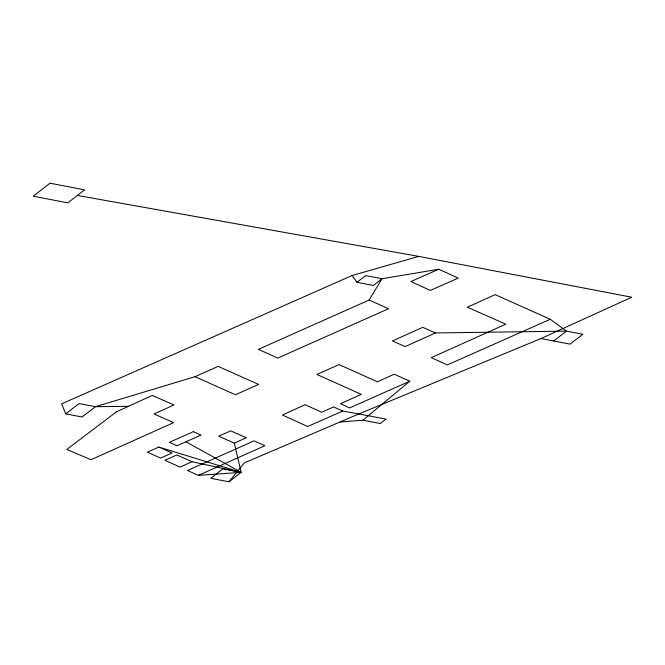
<?xml version="1.0" encoding="UTF-8"?>
<svg xmlns="http://www.w3.org/2000/svg" width="665" height="665" viewBox="0 0 665 665"><rect width="100%" height="100%" fill="white"/><g stroke="black" fill="none" stroke-linecap="round" stroke-linejoin="round"><path stroke-width="1" d="M369.117 300.031L388.568 308.726L277.82 358.069L258.369 349.374L369.117 300.031L382.026 278.718L438.767 269.242L458.26 278.111L430.338 290.397L410.854 281.528L438.767 269.242M234.313 443.131L246.299 437.786L230.697 430.812L218.71 436.157L234.313 443.131L241.137 472.374L222.933 468.883L210.78 478.301L228.984 481.793L244.271 462.906L358.136 414.253L540.961 338.551L631.75 297.222L418.775 256.399L77.381 195.444M409.798 381.178L349.649 407.911L340.497 403.688L361.278 394.362L316.897 374.453L339.075 364.595L377.479 381.826L394.22 374.196L409.798 381.178L362.94 420.205L340.197 422.001M418.775 256.399L352.118 275.51L61.637 403.846L65.744 413.863L79.052 403.547L95.436 406.689L128.445 406.332M356.964 282.309L365.642 275.584L382.026 278.718L373.348 285.451L356.964 282.309L352.118 275.51M228.984 481.793L241.137 472.374L186 441.793M553.704 340.987L566.439 331.128L582.814 334.262L570.088 344.129L540.961 338.551M435.484 332.957L405.168 346.573L392.441 340.946L422.757 327.338L435.484 332.957L566.439 331.128L550.246 319.267L495.151 294.637L467.379 307.205L505.782 324.188L431.228 357.654L447.404 364.885L550.246 319.267M195.02 376.698L218.211 366.365L258.61 384.42L235.418 394.752L195.02 376.698L95.436 406.689L82.127 417.005L65.744 413.863M158.81 447.055L147.347 452.158L160.597 458.085L172.069 452.973L158.81 447.055L241.137 472.374L198.386 475.359L187.513 470.504L254.013 440.87L264.886 445.733L198.386 475.359M192.027 461.726L180.032 467.071L164.862 460.28L176.848 454.943L192.027 461.726L241.137 472.374M342.758 411.045L307.629 426.506L282.45 415.026L305.168 404.711L321.577 412.275L333.564 406.938L342.758 411.045L386.024 419.041L380.239 423.522L362.94 420.205M50.025 183.208L33.25 196.208L67.838 202.842L84.613 189.841L50.025 183.208M116.5 411.801L66.833 449.424L90.989 459.731L173.632 422.616L154.022 413.946L173.956 404.993L152.285 395.426L116.5 411.801M193.357 431.643L169.384 442.325L177.073 445.766L201.046 435.085L193.357 431.643"/></g></svg>
